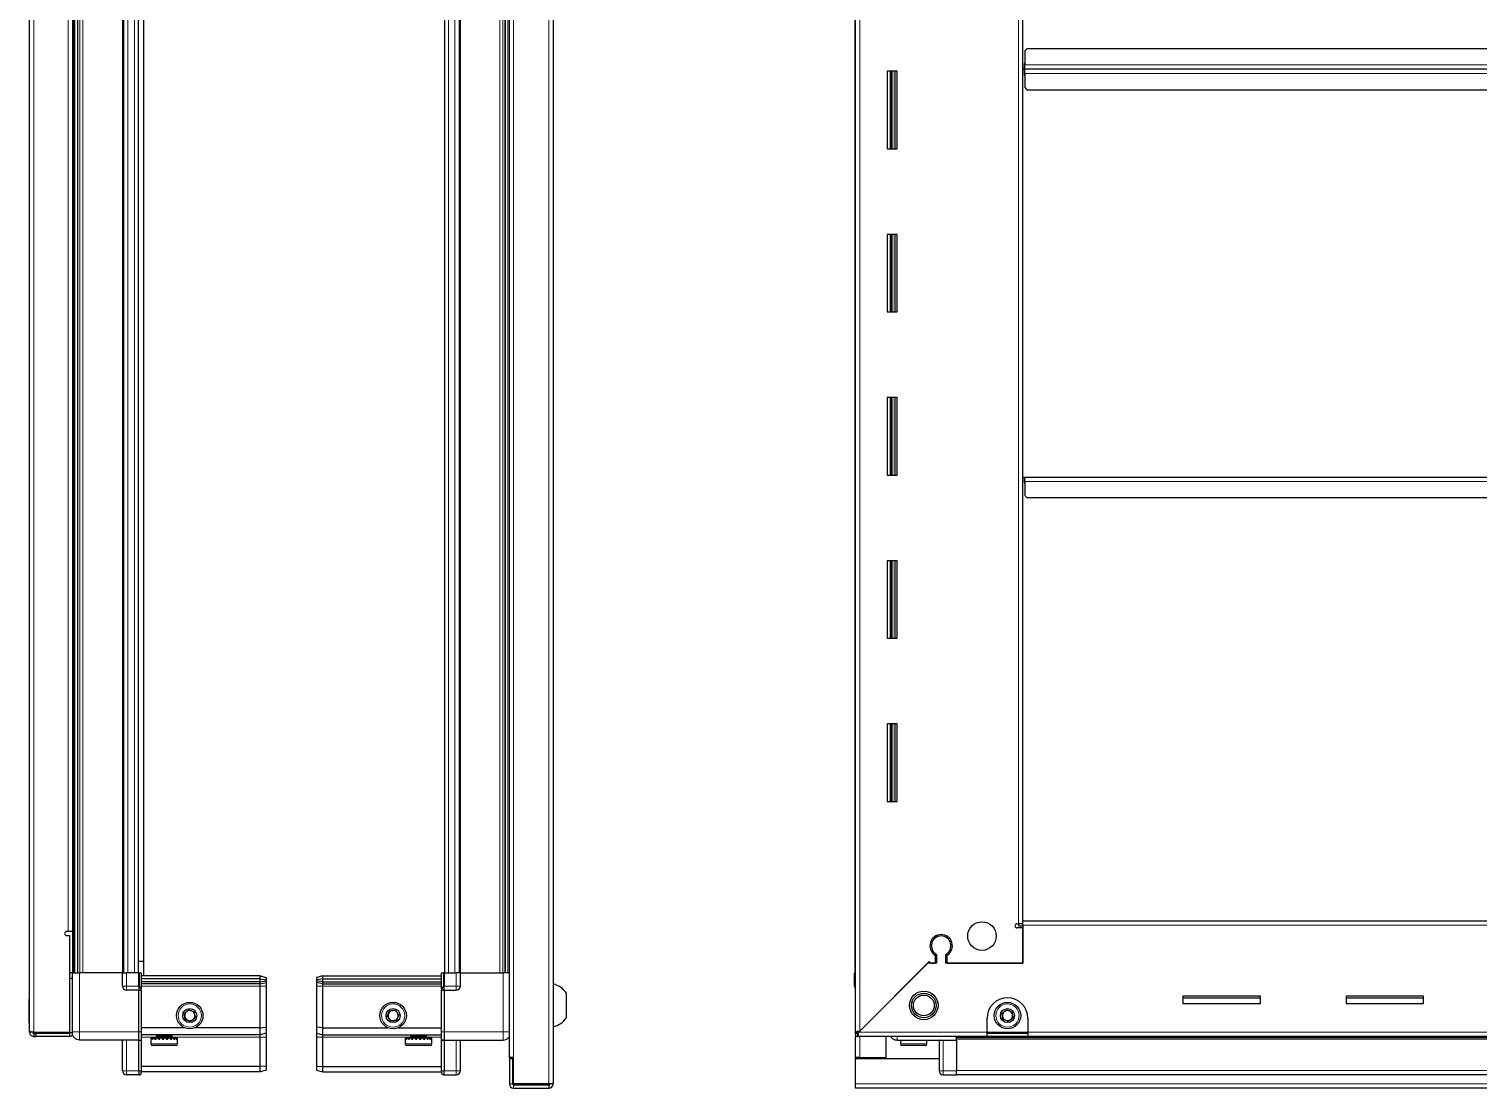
# Model space of a CAD drawing. Header units: millimetres. Extents: x 1415 to 4236, y 362 to 1752.
# Drawn here: x 2756 to 3467, y 777 to 1296 of the extents above; entities that cross this region are included whole.
import ezdxf

# ---------------------------------------------------------------- set-up
doc = ezdxf.new("R2010")
doc.units = ezdxf.units.MM

msp = doc.modelspace()

# ---------------------------------------------------------------- linework, layer by layer
at = {"color": 8, "linetype": 'Continuous', "lineweight": 18}
for p, q in [((3010.53, 1573.72), (3010.53, 778.92)), ((2993.13, 1560.82), (2993.13, 791.82)), ((2758.03, 1548.57), (2758.03, 804.07)), ((3162.95, 1547.97), (3162.95, 804.67)), ((2778.16, 1519.32), (2778.16, 833.32)), ((2780.61, 833.32), (2780.61, 1519.32)), ((2782.02, 1519.32), (2782.02, 833.32)), ((2801.43, 833.32), (2801.43, 1519.32)), ((2804.08, 833.32), (2804.08, 1519.32)), ((2807.28, 833.32), (2807.28, 1519.32)), ((2961.28, 1519.32), (2961.28, 833.32)), ((2964.48, 1519.32), (2964.48, 833.32)), ((2967.13, 1519.32), (2967.13, 833.32)), ((2986.53, 833.32), (2986.53, 1519.32)), ((2987.94, 1519.32), (2987.94, 833.32)), ((2990.39, 833.32), (2990.39, 1519.32)), ((2774.83, 853.57), (2774.83, 1499.07)), ((3240.75, 857.32), (3240.75, 1495.32)), ((3177.85, 1275.32), (3177.85, 1237.32)), ((3179.09, 1275.32), (3179.09, 1237.32)), ((4076.85, 1278.42), (3243.85, 1278.42)), ((3243.85, 1274.22), (4076.85, 1274.22)), ((3177.85, 1195.32), (3177.85, 1157.32)), ((3179.09, 1195.32), (3179.09, 1157.32)), ((3177.85, 1115.32), (3177.85, 1077.32)), ((3179.09, 1115.32), (3179.09, 1077.32)), ((3243.85, 1074.22), (4076.85, 1074.22)), ((3177.85, 1035.32), (3177.85, 997.32)), ((3179.09, 1035.32), (3179.09, 997.32)), ((3177.85, 955.32), (3177.85, 917.32)), ((3179.09, 955.32), (3179.09, 917.32)), ((2776.93, 833.32), (2776.93, 853.57)), ((4077.85, 856.72), (3242.85, 856.72)), ((2780.43, 833.32), (2780.43, 804.32)), ((2803.43, 833.32), (2803.43, 826.82)), ((2959.13, 833.32), (2958.79, 833.32)), ((2965.13, 833.32), (2965.13, 826.82)), ((2988.13, 833.32), (2988.13, 804.32)), ((2801.43, 826.82), (2803.43, 826.82)), ((2803.43, 826.82), (2803.43, 824.82)), ((2809.43, 826.82), (2803.43, 826.82)), ((2809.43, 826.82), (2809.76, 826.82)), ((2868.93, 826.82), (2810.63, 826.82)), ((2868.93, 826.82), (2871.93, 826.82)), ((2899.63, 826.82), (2896.63, 826.82)), ((2899.63, 826.82), (2957.93, 826.82)), ((2959.13, 826.82), (2958.79, 826.82)), ((2959.13, 826.82), (2965.13, 826.82)), ((2965.13, 826.82), (2965.13, 824.82)), ((2967.13, 826.82), (2965.13, 826.82)), ((3160.85, 826.82), (3160.35, 826.82)), ((2810.63, 824.62), (2809.43, 824.62)), ((2959.13, 824.62), (2957.93, 824.62)), ((2809.43, 804.32), (2780.43, 804.32)), ((2809.43, 804.32), (2810.63, 804.32)), ((2959.13, 804.32), (2957.93, 804.32)), ((2959.13, 804.32), (2988.13, 804.32)), ((3162.45, 804.17), (3225.35, 804.17)), ((3245.35, 804.17), (3225.35, 804.17)), ((3245.35, 804.17), (4075.35, 804.17)), ((2803.43, 800.32), (2803.43, 785.32)), ((2810.63, 800.12), (2809.43, 800.12)), ((2817.93, 801.82), (2810.63, 801.82)), ((2815.59, 798.42), (2815.43, 798.42)), ((2828.43, 798.42), (2815.59, 798.42)), ((2868.93, 801.82), (2825.93, 801.82)), ((2871.93, 801.82), (2868.93, 801.82)), ((2896.63, 801.82), (2899.63, 801.82)), ((2899.63, 801.82), (2942.63, 801.82)), ((2953.13, 798.42), (2940.13, 798.42)), ((2950.63, 801.82), (2957.93, 801.82)), ((2959.13, 800.12), (2957.93, 800.12)), ((2965.13, 800.32), (2965.13, 785.32)), ((3162.95, 791.82), (3162.95, 802.07)), ((3187.16, 798.42), (3182.85, 798.42)), ((3195.85, 798.42), (3187.16, 798.42)), ((3203.85, 785.32), (3203.85, 800.32)), ((3210.35, 802.06), (4110.35, 802.06)), ((3210.35, 800.82), (4110.35, 800.82)), ((3162.95, 791.32), (3162.95, 791.82)), ((2803.43, 785.32), (2801.43, 785.32)), ((2803.43, 785.32), (2803.43, 783.32)), ((2809.43, 785.32), (2803.43, 785.32)), ((2809.43, 785.32), (2810.63, 785.32)), ((2959.13, 785.32), (2957.93, 785.32)), ((2959.13, 785.32), (2965.13, 785.32)), ((2965.13, 785.32), (2967.13, 785.32)), ((2965.13, 785.32), (2965.13, 783.32)), ((3201.85, 785.32), (3203.85, 785.32)), ((3203.85, 783.32), (3203.85, 785.32)), ((3210.35, 785.32), (3203.85, 785.32)), ((3210.35, 785.47), (4110.35, 785.47)), ((2992.63, 778.92), (2991.13, 778.92)), ((2993.23, 778.32), (2993.23, 776.82)), ((4159.85, 778.92), (3160.85, 778.92))]:
    msp.add_line(p, q, dxfattribs=at)
at = {"color": 7, "linetype": 'Continuous', "lineweight": 25}
for p, q in [((3012.63, 1573.72), (3012.63, 778.92)), ((2991.03, 1560.82), (2991.03, 791.82)), ((2755.93, 804.67), (2755.93, 1547.97)), ((3160.85, 804.07), (3160.85, 1548.57)), ((2777.58, 833.32), (2777.58, 1519.32)), ((2779.37, 1519.32), (2779.37, 833.32)), ((2779.4, 1519.32), (2779.4, 833.32)), ((2802.08, 833.32), (2802.08, 1519.32)), ((2809.28, 833.32), (2809.28, 1519.32)), ((2959.28, 1519.32), (2959.28, 833.32)), ((2966.48, 1519.32), (2966.48, 833.32)), ((2989.15, 833.32), (2989.15, 1519.32)), ((2989.18, 833.32), (2989.18, 1519.32)), ((2990.98, 1519.32), (2990.98, 833.32)), ((3160.5, 1519.32), (3160.5, 833.32)), ((2811.78, 1512.32), (2811.78, 838.82)), ((2776.93, 1499.07), (2776.93, 853.57)), ((3242.85, 858.82), (3242.85, 1493.82)), ((3244.85, 1286.32), (3243.85, 1285.32)), ((3243.85, 1285.32), (3243.85, 1278.42)), ((4075.85, 1286.32), (3244.85, 1286.32)), ((3181.35, 1275.32), (3176.35, 1275.32)), ((3176.35, 1275.32), (3176.35, 1237.32)), ((3178.5, 1237.32), (3178.5, 1275.32)), ((3180.29, 1237.32), (3180.29, 1275.32)), ((3180.33, 1237.32), (3180.33, 1275.32)), ((3181.35, 1237.32), (3181.35, 1275.32)), ((3243.6, 1276.32), (3242.85, 1276.32)), ((3243.85, 1279.17), (3243.6, 1279.17)), ((3243.6, 1279.17), (3243.6, 1276.32)), ((3243.6, 1276.32), (3243.6, 1273.47)), ((3243.6, 1273.47), (3243.85, 1273.47)), ((3243.85, 1276.32), (3243.85, 1278.42)), ((4076.85, 1276.32), (3243.85, 1276.32)), ((3243.85, 1274.22), (3243.85, 1276.32)), ((3243.85, 1274.22), (3243.85, 1267.32)), ((3243.85, 1267.32), (3244.85, 1266.32)), ((3244.85, 1266.32), (4075.85, 1266.32)), ((3176.35, 1237.32), (3181.35, 1237.32)), ((3181.35, 1195.32), (3176.35, 1195.32)), ((3176.35, 1195.32), (3176.35, 1157.32)), ((3178.5, 1157.32), (3178.5, 1195.32)), ((3180.29, 1157.32), (3180.29, 1195.32)), ((3180.33, 1157.32), (3180.33, 1195.32)), ((3181.35, 1157.32), (3181.35, 1195.32)), ((3176.35, 1157.32), (3181.35, 1157.32)), ((3181.35, 1115.32), (3176.35, 1115.32)), ((3176.35, 1115.32), (3176.35, 1077.32)), ((3178.5, 1077.32), (3178.5, 1115.32)), ((3180.29, 1077.32), (3180.29, 1115.32)), ((3180.33, 1077.32), (3180.33, 1115.32)), ((3181.35, 1077.32), (3181.35, 1115.32)), ((3176.35, 1077.32), (3181.35, 1077.32)), ((3242.85, 1076.32), (3243.6, 1076.32)), ((3243.6, 1076.32), (3243.6, 1073.47)), ((3243.85, 1074.22), (3243.85, 1076.32)), ((3243.85, 1076.32), (4076.85, 1076.32)), ((3243.85, 1074.22), (3243.85, 1067.32)), ((3243.6, 1073.47), (3243.85, 1073.47)), ((3243.85, 1067.32), (3244.85, 1066.32)), ((3244.85, 1066.32), (4075.85, 1066.32)), ((3181.35, 1035.32), (3176.35, 1035.32)), ((3176.35, 1035.32), (3176.35, 997.32)), ((3178.5, 997.32), (3178.5, 1035.32)), ((3180.29, 997.32), (3180.29, 1035.32)), ((3180.33, 997.32), (3180.33, 1035.32)), ((3181.35, 997.32), (3181.35, 1035.32)), ((3176.35, 997.32), (3181.35, 997.32)), ((3181.35, 955.32), (3176.35, 955.32)), ((3176.35, 955.32), (3176.35, 917.32)), ((3178.5, 917.32), (3178.5, 955.32)), ((3180.29, 917.32), (3180.29, 955.32)), ((3180.33, 917.32), (3180.33, 955.32)), ((3181.35, 917.32), (3181.35, 955.32)), ((3176.35, 917.32), (3181.35, 917.32)), ((2774.83, 853.57), (2774.08, 853.57)), ((2776.93, 853.57), (2774.83, 853.57)), ((3240, 857.32), (3240.75, 857.32)), ((3242.85, 855.32), (3240, 855.32)), ((3242.85, 857.32), (3240.75, 857.32)), ((3240.85, 857.32), (3240.85, 856.32)), ((3240.85, 856.32), (3242.85, 856.32)), ((3242.85, 856.72), (3242.85, 858.82)), ((3242.85, 858.82), (4077.85, 858.82)), ((3242.85, 856.72), (3242.85, 838.07)), ((3242.85, 838.07), (3242.85, 855.32)), ((2774.08, 851.57), (2775.43, 851.57)), ((2775.43, 851.57), (2775.43, 804.07)), ((3200.85, 851.7), (3200.85, 850.94)), ((3199.85, 841.96), (3199.85, 838.07)), ((3200.55, 842.36), (3200.55, 838.07)), ((3205.15, 838.07), (3205.15, 842.36)), ((3205.85, 838.07), (3205.85, 841.96)), ((2776.93, 833.32), (2775.43, 833.32)), ((2776.93, 804.32), (2776.93, 833.32)), ((2801.43, 833.32), (2780.43, 833.32)), ((2801.43, 826.82), (2801.43, 833.32)), ((2801.43, 833.32), (2803.43, 833.32)), ((2809.43, 833.32), (2803.43, 833.32)), ((2811.78, 838.82), (2809.28, 838.82)), ((2809.43, 826.82), (2809.43, 833.32)), ((2809.43, 833.32), (2809.76, 833.32)), ((2809.76, 826.82), (2809.76, 833.32)), ((2809.76, 833.32), (2810.63, 833.32)), ((2810.63, 833.32), (2810.63, 825.5)), ((2868.93, 831.82), (2810.63, 831.82)), ((2811.78, 838.82), (2811.78, 831.82)), ((2868.93, 830.32), (2868.93, 831.82)), ((2868.93, 831.82), (2871.93, 831.02)), ((2899.63, 831.82), (2896.63, 831.02)), ((2899.63, 830.32), (2899.63, 831.82)), ((2899.63, 831.82), (2957.93, 831.82)), ((2957.93, 825.5), (2957.93, 833.32)), ((2957.93, 833.32), (2958.79, 833.32)), ((2958.79, 833.32), (2958.79, 833.32)), ((2958.79, 833.32), (2958.79, 826.82)), ((2959.13, 833.32), (2958.79, 833.32)), ((2959.13, 833.32), (2959.13, 833.32)), ((2959.13, 833.32), (2959.13, 826.82)), ((2959.13, 833.32), (2959.13, 826.82)), ((2959.13, 833.32), (2965.13, 833.32)), ((2967.13, 833.32), (2965.13, 833.32)), ((2967.13, 826.82), (2967.13, 833.32)), ((2967.13, 833.32), (2988.13, 833.32)), ((3160.35, 826.82), (3160.35, 833.32)), ((3160.35, 833.32), (3160.35, 833.32)), ((3160.35, 833.32), (3160.35, 833.32)), ((3160.35, 833.32), (3160.35, 826.82)), ((3160.85, 833.32), (3160.35, 833.32)), ((3196.35, 838.07), (3162.45, 804.17)), ((3162.95, 804.67), (3197.05, 838.77)), ((3200.55, 838.07), (3196.35, 838.07)), ((3197.05, 838.77), (3197.75, 838.07)), ((3197.75, 838.07), (3199.85, 838.07)), ((3242.85, 838.07), (3205.15, 838.07)), ((3205.85, 838.07), (3242.85, 838.07)), ((2776.93, 830.57), (2775.43, 830.57)), ((2809.43, 824.82), (2803.43, 824.82)), ((2809.43, 826.82), (2809.43, 824.82)), ((2809.43, 826.82), (2809.43, 824.82)), ((2809.43, 824.82), (2810.63, 824.82)), ((2809.43, 824.62), (2809.43, 824.82)), ((2868.93, 830.32), (2810.63, 830.32)), ((2868.93, 828.82), (2810.63, 828.82)), ((2868.93, 827.82), (2810.63, 827.82)), ((2810.63, 824.82), (2810.63, 825.5)), ((2810.63, 824.82), (2810.63, 824.62)), ((2868.93, 828.82), (2868.93, 830.32)), ((2868.93, 830.32), (2871.93, 829.87)), ((2868.93, 828.82), (2871.93, 829.37)), ((2868.93, 827.82), (2868.93, 828.82)), ((2868.93, 827.82), (2871.93, 828.63)), ((2868.93, 826.82), (2868.93, 827.82)), ((2868.93, 806.32), (2868.93, 826.82)), ((2871.93, 831.02), (2871.93, 829.87)), ((2871.93, 829.87), (2871.93, 829.37)), ((2871.93, 829.37), (2871.93, 828.63)), ((2871.93, 828.63), (2871.93, 826.82)), ((2871.93, 826.82), (2871.93, 806.66)), ((2896.63, 831.02), (2896.63, 829.87)), ((2899.63, 830.32), (2896.63, 829.87)), ((2896.63, 829.87), (2896.63, 829.37)), ((2899.63, 828.82), (2896.63, 829.37)), ((2896.63, 829.37), (2896.63, 828.63)), ((2899.63, 827.82), (2896.63, 828.63)), ((2896.63, 828.63), (2896.63, 826.82)), ((2896.63, 826.82), (2896.63, 806.66)), ((2899.63, 828.82), (2899.63, 830.32)), ((2899.63, 830.32), (2957.93, 830.32)), ((2899.63, 828.82), (2957.93, 828.82)), ((2899.63, 827.82), (2899.63, 828.82)), ((2899.63, 827.82), (2957.93, 827.82)), ((2899.63, 826.82), (2899.63, 827.82)), ((2899.63, 806.32), (2899.63, 826.82)), ((2957.93, 825.5), (2957.93, 824.82)), ((2959.13, 824.82), (2957.93, 824.82)), ((2957.93, 824.62), (2957.93, 824.82)), ((2959.13, 824.82), (2959.13, 826.82)), ((2959.13, 824.82), (2959.13, 824.62)), ((2959.13, 824.82), (2965.13, 824.82)), ((3160.85, 825.5), (3160.85, 825.5)), ((2755.93, 820.26), (2755.63, 820.26)), ((2755.63, 810.58), (2755.63, 820.26)), ((2809.43, 804.32), (2809.43, 824.62)), ((2810.63, 824.62), (2810.63, 804.32)), ((2957.93, 804.32), (2957.93, 824.62)), ((2959.13, 824.62), (2959.13, 804.32)), ((3019.23, 811.32), (3019.23, 823.32)), ((3359.35, 821.82), (3321.35, 821.82)), ((3321.35, 821.82), (3321.35, 818.32)), ((3321.35, 821.07), (3359.35, 821.07)), ((3321.35, 818.32), (3359.35, 818.32)), ((3359.35, 818.32), (3359.35, 821.82)), ((3439.35, 821.82), (3401.35, 821.82)), ((3401.35, 821.82), (3401.35, 818.32)), ((3401.35, 821.07), (3439.35, 821.07)), ((3401.35, 818.32), (3439.35, 818.32)), ((3439.35, 818.32), (3439.35, 821.82)), ((2755.63, 808.69), (2755.63, 810.58)), ((3225.35, 804.17), (3225.35, 811.07)), ((3245.35, 811.07), (3245.35, 804.17)), ((2755.63, 808.69), (2755.93, 808.69)), ((2755.93, 804.17), (2755.93, 804.67)), ((2757.43, 804.17), (2755.93, 804.17)), ((2775.43, 804.07), (2758.03, 804.07)), ((2758.03, 803.57), (2758.03, 802.07)), ((2758.03, 803.57), (2758.93, 803.57)), ((2758.93, 803.57), (2758.93, 802.07)), ((2775.43, 803.57), (2758.93, 803.57)), ((2775.43, 804.07), (2776.93, 804.07)), ((2775.43, 803.57), (2775.43, 802.07)), ((2809.43, 800.32), (2809.43, 804.32)), ((2831.93, 806.32), (2810.63, 806.32)), ((2810.63, 804.32), (2810.63, 800.32)), ((2868.93, 806.32), (2836.93, 806.32)), ((2868.93, 806.32), (2871.93, 806.66)), ((2868.93, 802.82), (2868.93, 806.32)), ((2871.93, 803.63), (2868.93, 802.82)), ((2871.93, 806.66), (2871.93, 803.63)), ((2871.93, 803.63), (2871.93, 801.82)), ((2899.63, 806.32), (2896.63, 806.66)), ((2896.63, 806.66), (2896.63, 803.63)), ((2896.63, 803.63), (2899.63, 802.82)), ((2896.63, 803.63), (2896.63, 801.82)), ((2899.63, 806.32), (2931.63, 806.32)), ((2899.63, 802.82), (2899.63, 806.32)), ((2936.63, 806.32), (2957.93, 806.32)), ((2957.93, 800.32), (2957.93, 804.32)), ((2959.13, 804.32), (2959.13, 800.32)), ((3160.85, 803.57), (3160.85, 804.07)), ((3162.35, 804.07), (3160.85, 804.07)), ((3160.85, 803.57), (3160.85, 802.07)), ((3161.85, 803.57), (3160.85, 803.57)), ((3161.85, 803.57), (3161.85, 802.07)), ((3225.35, 802.07), (3225.35, 804.17)), ((3245.35, 803.57), (3225.35, 803.57)), ((3245.35, 804.17), (3245.35, 802.07)), ((2758.03, 802.07), (2758.93, 802.07)), ((2775.43, 802.07), (2758.93, 802.07)), ((2809.43, 800.32), (2780.43, 800.32)), ((2801.43, 785.32), (2801.43, 800.32)), ((2809.43, 800.32), (2810.63, 800.32)), ((2809.43, 800.12), (2809.43, 800.32)), ((2809.43, 785.32), (2809.43, 800.12)), ((2868.93, 802.82), (2810.63, 802.82)), ((2810.63, 800.32), (2810.63, 800.12)), ((2810.63, 800.12), (2810.63, 785.32)), ((2815.43, 801.32), (2815.43, 798.42)), ((2815.52, 801.32), (2815.43, 801.32)), ((2815.52, 800.82), (2815.52, 801.32)), ((2815.69, 801.32), (2815.52, 801.32)), ((2815.52, 800.82), (2815.69, 800.82)), ((2815.69, 800.82), (2815.69, 801.32)), ((2816.18, 801.32), (2815.69, 801.32)), ((2816.18, 800.82), (2816.18, 801.32)), ((2816.56, 801.32), (2816.18, 801.32)), ((2816.18, 800.82), (2816.56, 800.82)), ((2816.37, 797.62), (2816.23, 797.62)), ((2827.63, 797.62), (2816.37, 797.62)), ((2816.56, 800.82), (2816.56, 801.32)), ((2817.4, 801.32), (2816.56, 801.32)), ((2817.4, 800.82), (2817.4, 801.32)), ((2817.96, 801.32), (2817.4, 801.32)), ((2817.4, 800.82), (2817.96, 800.82)), ((2817.53, 801.42), (2817.53, 801.32)), ((2822.92, 801.42), (2817.53, 801.42)), ((2817.93, 802.82), (2817.93, 802.79)), ((2817.93, 802.79), (2818.62, 802.31)), ((2818.03, 802.79), (2817.93, 802.79)), ((2818.62, 802.31), (2817.93, 801.82)), ((2818.03, 801.82), (2817.93, 801.82)), ((2817.96, 800.82), (2817.96, 801.32)), ((2819.06, 801.32), (2817.96, 801.32)), ((2825.93, 802.79), (2818.03, 802.79)), ((2825.93, 801.82), (2818.03, 801.82)), ((2818.7, 802.31), (2818.62, 802.31)), ((2825.24, 802.31), (2818.7, 802.31)), ((2819.06, 800.82), (2819.06, 801.32)), ((2819.74, 801.32), (2819.06, 801.32)), ((2819.06, 800.82), (2819.74, 800.82)), ((2819.74, 800.82), (2819.74, 801.32)), ((2821, 801.32), (2819.74, 801.32)), ((2821, 800.82), (2821, 801.32)), ((2821.3, 801.32), (2821, 801.32)), ((2821, 800.82), (2821.74, 800.82)), ((2821.3, 800.82), (2821.3, 801.32)), ((2821.74, 800.82), (2821.74, 801.32)), ((2823.04, 801.32), (2821.74, 801.32)), ((2826.33, 801.42), (2822.92, 801.42)), ((2823.04, 800.82), (2823.04, 801.32)), ((2823.04, 800.82), (2823.76, 800.82)), ((2823.17, 800.82), (2823.17, 801.32)), ((2823.76, 801.32), (2823.17, 801.32)), ((2823.76, 800.82), (2823.76, 801.32)), ((2824.96, 801.32), (2823.76, 801.32)), ((2824.96, 800.82), (2824.96, 801.32)), ((2825.59, 801.32), (2824.96, 801.32)), ((2824.96, 800.82), (2825.59, 800.82)), ((2825.24, 802.31), (2825.93, 802.79)), ((2825.93, 801.82), (2825.24, 802.31)), ((2825.59, 800.82), (2825.59, 801.32)), ((2826.59, 801.32), (2825.59, 801.32)), ((2825.93, 802.79), (2825.93, 802.82)), ((2826.33, 801.32), (2826.33, 801.42)), ((2826.59, 800.82), (2826.59, 801.32)), ((2827.07, 801.32), (2826.59, 801.32)), ((2826.59, 800.82), (2827.07, 800.82)), ((2827.07, 800.82), (2827.07, 801.32)), ((2827.76, 801.32), (2827.07, 801.32)), ((2827.76, 800.82), (2827.76, 801.32)), ((2828.05, 801.32), (2827.76, 801.32)), ((2827.76, 800.82), (2828.05, 800.82)), ((2828.05, 800.82), (2828.05, 801.32)), ((2828.36, 801.32), (2828.05, 801.32)), ((2828.36, 800.82), (2828.36, 801.32)), ((2828.42, 801.32), (2828.36, 801.32)), ((2828.36, 800.82), (2828.42, 800.82)), ((2828.42, 800.82), (2828.42, 801.32)), ((2828.43, 801.32), (2828.42, 801.32)), ((2828.43, 798.42), (2828.43, 801.32)), ((2868.93, 801.82), (2868.93, 802.82)), ((2868.93, 787.32), (2868.93, 801.82)), ((2871.93, 801.82), (2871.93, 787.48)), ((2896.63, 801.82), (2896.63, 787.48)), ((2899.63, 802.82), (2957.93, 802.82)), ((2899.63, 801.82), (2899.63, 802.82)), ((2899.63, 787.32), (2899.63, 801.82)), ((2940.13, 801.32), (2940.13, 798.42)), ((2940.14, 801.32), (2940.13, 801.32)), ((2940.14, 800.82), (2940.14, 801.32)), ((2940.24, 801.32), (2940.14, 801.32)), ((2940.14, 800.82), (2940.24, 800.82)), ((2940.24, 800.82), (2940.24, 801.32)), ((2940.61, 801.32), (2940.24, 801.32)), ((2940.61, 800.82), (2940.61, 801.32)), ((2940.93, 801.32), (2940.61, 801.32)), ((2940.61, 800.82), (2940.93, 800.82)), ((2940.93, 800.82), (2940.93, 801.32)), ((2941.67, 801.32), (2940.93, 801.32)), ((2952.33, 797.62), (2940.93, 797.62)), ((2941.67, 800.82), (2941.67, 801.32)), ((2942.18, 801.32), (2941.67, 801.32)), ((2941.67, 800.82), (2942.18, 800.82)), ((2942.18, 800.82), (2942.18, 801.32)), ((2943.21, 801.32), (2942.18, 801.32)), ((2942.23, 801.42), (2942.23, 801.32)), ((2951.03, 801.42), (2942.23, 801.42)), ((2942.63, 802.82), (2942.63, 802.79)), ((2942.63, 802.79), (2943.32, 802.31)), ((2950.63, 802.79), (2942.63, 802.79)), ((2943.32, 802.31), (2942.63, 801.82)), ((2950.63, 801.82), (2942.63, 801.82)), ((2943.21, 800.82), (2943.21, 801.32)), ((2943.86, 801.32), (2943.21, 801.32)), ((2943.21, 800.82), (2943.86, 800.82)), ((2949.94, 802.31), (2943.32, 802.31)), ((2943.86, 800.82), (2943.86, 801.32)), ((2945.09, 801.32), (2943.86, 801.32)), ((2945.09, 800.82), (2945.09, 801.32)), ((2945.59, 801.32), (2945.09, 801.32)), ((2945.09, 800.82), (2945.82, 800.82)), ((2945.59, 800.82), (2945.59, 801.32)), ((2945.82, 800.82), (2945.82, 801.32)), ((2947.12, 801.32), (2945.82, 801.32)), ((2947.12, 800.82), (2947.12, 801.32)), ((2947.12, 800.82), (2947.85, 800.82)), ((2947.45, 800.82), (2947.45, 801.32)), ((2947.85, 801.32), (2947.45, 801.32)), ((2947.85, 800.82), (2947.85, 801.32)), ((2949.1, 801.32), (2947.85, 801.32)), ((2949.1, 800.82), (2949.1, 801.32)), ((2949.76, 801.32), (2949.1, 801.32)), ((2949.1, 800.82), (2949.76, 800.82)), ((2949.76, 800.82), (2949.76, 801.32)), ((2950.83, 801.32), (2949.76, 801.32)), ((2949.94, 802.31), (2950.63, 802.79)), ((2950.63, 801.82), (2949.94, 802.31)), ((2950.63, 802.79), (2950.63, 802.82)), ((2950.83, 800.82), (2950.83, 801.32)), ((2951.37, 801.32), (2950.83, 801.32)), ((2950.83, 800.82), (2951.37, 800.82)), ((2951.03, 801.32), (2951.03, 801.42)), ((2951.37, 800.82), (2951.37, 801.32)), ((2952.16, 801.32), (2951.37, 801.32)), ((2952.16, 800.82), (2952.16, 801.32)), ((2952.51, 801.32), (2952.16, 801.32)), ((2952.16, 800.82), (2952.51, 800.82)), ((2952.51, 800.82), (2952.51, 801.32)), ((2952.94, 801.32), (2952.51, 801.32)), ((2952.94, 800.82), (2952.94, 801.32)), ((2953.08, 801.32), (2952.94, 801.32)), ((2952.94, 800.82), (2953.08, 800.82)), ((2953.08, 800.82), (2953.08, 801.32)), ((2953.13, 801.32), (2953.08, 801.32)), ((2953.13, 798.42), (2953.13, 801.32)), ((2959.13, 800.32), (2957.93, 800.32)), ((2957.93, 800.12), (2957.93, 800.32)), ((2957.93, 785.32), (2957.93, 800.12)), ((2959.13, 800.32), (2959.13, 800.12)), ((2959.13, 800.32), (2988.13, 800.32)), ((2959.13, 800.12), (2959.13, 785.32)), ((2959.13, 800.12), (2959.13, 785.32)), ((2967.13, 785.32), (2967.13, 800.32)), ((3160.85, 791.82), (3160.85, 802.07)), ((3161.85, 802.07), (3160.85, 802.07)), ((3225.35, 802.07), (3161.85, 802.07)), ((3175.85, 791.82), (3175.85, 802.07)), ((3181.35, 800.32), (3210.35, 800.32)), ((3182.85, 800.32), (3182.85, 798.42)), ((3187.43, 797.62), (3183.65, 797.62)), ((3195.05, 797.62), (3187.43, 797.62)), ((3195.85, 798.42), (3195.85, 800.32)), ((3201.85, 800.32), (3201.85, 785.32)), ((3210.35, 800.36), (3210.28, 802.07)), ((4110.35, 801.47), (3210.35, 801.47)), ((3210.35, 800.32), (3210.35, 800.82)), ((3210.35, 800.32), (3210.35, 785.32)), ((3245.35, 802.07), (3225.35, 802.07)), ((4075.35, 802.07), (3245.35, 802.07)), ((2993.13, 791.82), (2991.03, 791.82)), ((2991.13, 791.32), (2991.13, 778.92)), ((2991.13, 791.32), (2992.63, 791.32)), ((2992.63, 791.32), (2992.63, 778.92)), ((2993.13, 778.92), (2993.13, 791.82)), ((3162.95, 791.82), (3160.85, 791.82)), ((3160.85, 791.32), (3160.85, 791.82)), ((3160.85, 778.92), (3160.85, 791.32)), ((3160.85, 791.32), (3201.85, 791.32)), ((3162.35, 791.32), (3162.35, 791.82)), ((3162.95, 791.82), (3175.85, 791.82)), ((2809.43, 783.32), (2803.43, 783.32)), ((2809.43, 785.32), (2809.43, 783.32)), ((2809.43, 783.32), (2809.76, 783.32)), ((2809.43, 783.32), (2809.43, 783.32)), ((2809.43, 783.32), (2809.76, 783.32)), ((2809.76, 783.32), (2810.63, 783.82)), ((2809.76, 783.32), (2810.63, 783.82)), ((2868.93, 787.32), (2810.63, 787.32)), ((2810.63, 783.82), (2810.63, 785.32)), ((2868.93, 784.82), (2810.63, 784.82)), ((2871.93, 787.48), (2868.93, 787.32)), ((2868.93, 784.82), (2868.93, 787.32)), ((2871.93, 785.63), (2868.93, 784.82)), ((2871.93, 787.48), (2871.93, 785.63)), ((2896.63, 787.48), (2899.63, 787.32)), ((2896.63, 787.48), (2896.63, 785.63)), ((2896.63, 785.63), (2899.63, 784.82)), ((2899.63, 787.32), (2957.93, 787.32)), ((2899.63, 784.82), (2899.63, 787.32)), ((2899.63, 784.82), (2957.93, 784.82)), ((2957.93, 785.32), (2957.93, 783.82)), ((2957.93, 783.82), (2958.79, 783.32)), ((2959.13, 783.32), (2958.79, 783.32)), ((2959.13, 783.32), (2959.13, 785.32)), ((2959.13, 783.32), (2965.13, 783.32)), ((3201.85, 785.32), (3201.85, 785.32)), ((3203.85, 783.32), (3210.35, 783.32)), ((3203.85, 783.32), (3210.35, 783.32)), ((3210.35, 783.32), (3210.35, 785.32)), ((3210.35, 783.47), (4110.35, 783.47)), ((3210.35, 783.32), (3210.35, 783.32)), ((3010.53, 778.92), (2993.13, 778.92)), ((2993.23, 778.32), (3010.53, 778.32)), ((2993.23, 776.82), (3010.53, 776.82)), ((3012.63, 778.92), (3010.53, 778.92)), ((3010.53, 778.32), (3010.53, 776.82)), ((3160.85, 776.82), (3160.85, 778.92)), ((4159.85, 776.82), (3160.85, 776.82))]:
    msp.add_line(p, q, dxfattribs=at)
for centre, radius in [((3222.85, 851.32), 7), ((2834.43, 812.32), 6.5), ((2934.13, 812.32), 6.5), ((3194.35, 817.32), 7), ((3194.35, 817.32), 6.02), ((3194.35, 817.32), 5.1), ((3235.35, 812.32), 6.5), ((2834.43, 812.32), 3.46), ((2934.13, 812.32), 3.46), ((3235.35, 812.32), 3.46)]:
    msp.add_circle(centre, radius, dxfattribs=at)
at = {"color": 8, "linetype": 'Continuous', "lineweight": 18}
for centre in [(2834.43, 812.32), (2934.13, 812.32), (3235.35, 812.32)]:
    msp.add_circle(centre, 5.7, dxfattribs=at)
at = {"color": 7, "linetype": 'Continuous', "lineweight": 25}
for centre, radius, start, end in [((2774.08, 852.57), 1, 90, 270), ((3240, 856.32), 1, 90, 270), ((3202.85, 846.57), 5.5, 303.05573, 236.94427), ((3202.85, 846.57), 4.8, 298.63099, 241.36901), ((2803.43, 826.82), 2, 180, 270), ((2965.13, 826.82), 2, 270, 0), ((3009.6, 816.3), 11.91, 36.1266, 75.29965), ((3162.35, 826.82), 2, 180, 198.58003), ((3162.35, 826.82), 2, 180, 221.39416), ((3162.35, 826.82), 2, 213.94202, 221.40962), ((3235.35, 811.07), 10, 90, 180), ((3235.35, 811.07), 10, 0, 90), ((2834.43, 812.32), 2.5, 127.98423, 187.98423), ((2834.43, 812.32), 2.5, 187.98423, 247.98423), ((2834.43, 812.32), 2.5, 67.98423, 127.98423), ((2834.43, 812.32), 2.5, 7.98423, 67.98423), ((2834.43, 812.32), 2.5, 307.98423, 7.98423), ((2934.13, 812.32), 2.5, 155.91157, 215.91157), ((2934.13, 812.32), 2.5, 95.91157, 155.91157), ((2934.13, 812.32), 2.5, 215.91157, 275.91157), ((2934.13, 812.32), 2.5, 35.91157, 95.91157), ((2934.13, 812.32), 2.5, 275.91157, 335.91157), ((2934.13, 812.32), 2.5, 335.91157, 35.91157), ((3009.6, 818.35), 11.91, 284.70035, 323.8734), ((3235.35, 812.32), 2.5, 127.47401, 187.47401), ((3235.35, 812.32), 2.5, 187.47401, 247.47401), ((3235.35, 812.32), 2.5, 67.47401, 127.47401), ((3235.35, 812.32), 2.5, 7.47401, 67.47401), ((3235.35, 812.32), 2.5, 307.47401, 7.47401), ((2757.93, 804.57), 0.5, 243.29122, 270), ((2775.33, 804.17), 0.6, 270, 350.40593), ((2834.43, 812.32), 2.5, 247.98423, 307.98423), ((3235.35, 812.32), 2.5, 247.47401, 307.47401), ((2775.33, 804.17), 2.1, 272.7294, 327.8305), ((2816.23, 798.42), 0.8, 180, 270), ((2817.53, 801.82), 0.4, 270, 0), ((2826.33, 801.82), 0.4, 180, 270), ((2827.63, 798.42), 0.8, 270, 0), ((2940.93, 798.42), 0.8, 180, 270), ((2942.23, 801.82), 0.4, 270, 0), ((2951.03, 801.82), 0.4, 180, 270), ((2952.33, 798.42), 0.8, 270, 0), ((3183.65, 798.42), 0.8, 180, 270), ((3195.05, 798.42), 0.8, 270, 0), ((3201.65, 800.12), 0.2, 0, 90), ((2803.43, 785.32), 2, 180, 270), ((2965.13, 785.32), 2, 270, 0), ((3203.85, 785.32), 2, 180, 270), ((3203.85, 785.32), 2, 180, 270), ((2993.23, 778.92), 2.1, 180, 270), ((2993.23, 778.92), 0.6, 180, 270), ((3010.53, 778.92), 2.1, 270, 0), ((3010.53, 778.92), 0.6, 270, 0)]:
    msp.add_arc(centre, radius, start, end, dxfattribs=at)
for centre, start_param, end_param in [((2813.22, 826.82), 3.141593, 3.864327), ((2955.33, 826.82), 5.560451, 6.283185)]:
    msp.add_ellipse(centre, major_axis=(3.46, 0), ratio=0.57735, start_param=start_param, end_param=end_param, dxfattribs=at)
for points, knots in [([(2776.93, 833.32), (2776.96, 833.32), (2777.04, 833.32), (2777.65, 833.32), (2778.53, 833.32), (2779.52, 833.32), (2780.17, 833.32), (2780.43, 833.32)], [0, 0, 0, 0, 0.214694, 0.429388, 0.644082, 0.858775, 1, 1, 1, 1]), ([(2990.98, 833.32), (2990.94, 833.32), (2990.72, 833.32), (2990, 833.32), (2989.04, 833.32), (2988.38, 833.32), (2988.13, 833.32)], [0, 0, 0, 0, 0.071707, 0.420979, 0.770251, 1, 1, 1, 1]), ([(2831.75, 813.41), (2832.16, 813.72), (2832.92, 814.32), (2833.67, 814.91), (2834.02, 815.18)], [0, 0, 0, 0, 0.534686, 1, 1, 1, 1]), ([(2832.15, 810.55), (2832.13, 810.67), (2832.05, 811.26), (2831.91, 812.25), (2831.8, 813.06), (2831.75, 813.41)], [0, 0, 0, 0, 0.133125, 0.637099, 1, 1, 1, 1]), ([(2834.83, 809.46), (2834.35, 809.66), (2833.45, 810.02), (2832.56, 810.38), (2832.15, 810.55)], [0, 0, 0, 0, 0.5346859, 1, 1, 1, 1]), ([(2834.02, 815.18), (2834.5, 814.99), (2835.4, 814.63), (2836.29, 814.27), (2836.7, 814.1)], [0, 0, 0, 0, 0.534686, 1, 1, 1, 1]), ([(2837.1, 811.24), (2836.7, 810.92), (2835.94, 810.33), (2835.18, 809.74), (2834.83, 809.46)], [0, 0, 0, 0, 0.534686, 1, 1, 1, 1]), ([(2836.7, 814.1), (2836.75, 813.76), (2836.86, 812.94), (2837, 811.96), (2837.08, 811.37), (2837.1, 811.24)], [0, 0, 0, 0, 0.362901, 0.866875, 1, 1, 1, 1]), ([(2931.25, 812.03), (2931.46, 812.5), (2931.86, 813.38), (2932.25, 814.25), (2932.43, 814.66)], [0, 0, 0, 0, 0.534686, 1, 1, 1, 1]), ([(2932.95, 809.69), (2932.64, 810.11), (2932.08, 810.89), (2931.52, 811.66), (2931.25, 812.03)], [0, 0, 0, 0, 0.534686, 1, 1, 1, 1]), ([(2932.43, 814.66), (2932.78, 814.7), (2933.59, 814.78), (2934.58, 814.88), (2935.18, 814.95), (2935.3, 814.96)], [0, 0, 0, 0, 0.362901, 0.866875, 1, 1, 1, 1]), ([(2935.3, 814.96), (2935.61, 814.54), (2936.17, 813.76), (2936.74, 812.98), (2937, 812.62)], [0, 0, 0, 0, 0.534686, 1, 1, 1, 1]), ([(2937, 812.62), (2936.79, 812.15), (2936.39, 811.27), (2936, 810.39), (2935.82, 809.99)], [0, 0, 0, 0, 0.534686, 1, 1, 1, 1]), ([(3232.68, 813.43), (3232.78, 813.51), (3233.26, 813.87), (3234.05, 814.48), (3234.7, 814.98), (3234.98, 815.19)], [0, 0, 0, 0, 0.133125, 0.637099, 1, 1, 1, 1]), ([(3233.06, 810.57), (3232.99, 811.08), (3232.87, 812.03), (3232.74, 812.99), (3232.68, 813.43)], [0, 0, 0, 0, 0.534686, 1, 1, 1, 1]), ([(3235.73, 809.46), (3235.25, 809.66), (3234.36, 810.03), (3233.47, 810.4), (3233.06, 810.57)], [0, 0, 0, 0, 0.534686, 1, 1, 1, 1]), ([(3234.98, 815.19), (3235.45, 814.99), (3236.34, 814.62), (3237.23, 814.25), (3237.64, 814.08)], [0, 0, 0, 0, 0.534686, 1, 1, 1, 1]), ([(3238.02, 811.22), (3237.74, 811.01), (3237.09, 810.51), (3236.3, 809.9), (3235.83, 809.54), (3235.73, 809.46)], [0, 0, 0, 0, 0.362901, 0.866875, 1, 1, 1, 1]), ([(3237.64, 814.08), (3237.71, 813.57), (3237.83, 812.61), (3237.96, 811.66), (3238.02, 811.22)], [0, 0, 0, 0, 0.534686, 1, 1, 1, 1]), ([(2758.03, 804.07), (2757.77, 804.12), (2757.28, 804.21), (2756.64, 804.34), (2756.17, 804.47), (2755.95, 804.58), (2755.93, 804.65), (2755.93, 804.67)], [0, 0, 0, 0, 0.230255, 0.448522, 0.666786, 0.88505, 1, 1, 1, 1]), ([(2755.93, 804.17), (2755.95, 803.92), (2756, 803.43), (2756.4, 802.79), (2756.95, 802.32), (2757.53, 802.1), (2757.9, 802.08), (2758.03, 802.07)], [0, 0, 0, 0, 0.230255, 0.448522, 0.666786, 0.88505, 1, 1, 1, 1]), ([(2776.93, 803.82), (2776.93, 803.83), (2776.93, 803.84), (2776.93, 803.96), (2776.93, 804.13), (2776.93, 804.26), (2776.93, 804.32)], [0, 0, 0, 0, 0.249394, 0.500333, 0.750167, 1, 1, 1, 1]), ([(2780.43, 800.32), (2779.99, 800.37), (2779.31, 800.44), (2778.49, 800.88), (2777.93, 801.33), (2777.48, 801.89), (2777.04, 802.71), (2776.97, 803.38), (2776.93, 803.82)], [0, 0, 0, 0, 0.239457, 0.368361, 0.5, 0.631639, 0.760543, 1, 1, 1, 1]), ([(2935.82, 809.99), (2935.69, 809.97), (2935.1, 809.91), (2934.11, 809.81), (2933.29, 809.72), (2932.95, 809.69)], [0, 0, 0, 0, 0.133125, 0.637099, 1, 1, 1, 1]), ([(3162.95, 804.67), (3162.7, 804.63), (3162.2, 804.54), (3161.56, 804.4), (3161.1, 804.27), (3160.88, 804.16), (3160.86, 804.1), (3160.85, 804.07)], [0, 0, 0, 0, 0.230255, 0.448522, 0.666786, 0.88505, 1, 1, 1, 1]), ([(3161.85, 802.07), (3161.9, 802.1), (3161.99, 802.15), (3162.12, 802.55), (3162.25, 803.1), (3162.36, 803.68), (3162.43, 804.05), (3162.45, 804.17)], [0, 0, 0, 0, 0.2302553, 0.4485219, 0.6667858, 0.8850496, 1, 1, 1, 1]), ([(2988.13, 800.32), (2988.57, 800.37), (2989.24, 800.44), (2990.06, 800.88), (2990.61, 801.32), (2990.89, 801.69), (2991.03, 801.87)], [0, 0, 0, 0, 0.384298, 0.591173, 0.802437, 1, 1, 1, 1]), ([(3178.14, 802.07), (3178.26, 801.87), (3178.64, 801.22), (3179.8, 800.51), (3180.83, 800.39), (3181.35, 800.32)], [0, 0, 0, 0, 0.18225, 0.591125, 1, 1, 1, 1]), ([(3210.35, 800.32), (3210.35, 800.36), (3210.35, 800.44), (3210.35, 801.05), (3210.35, 801.63), (3210.35, 802.03), (3210.35, 802.06)], [0, 0, 0, 0, 0.324279, 0.648558, 0.972836, 1, 1, 1, 1])]:
    msp.add_open_spline(points, degree=3, knots=knots, dxfattribs=at)
for points in [[(2757.43, 804.17), (2757.43, 804.09), (2757.45, 803.94), (2757.59, 803.74), (2757.79, 803.6), (2757.95, 803.58), (2758.03, 803.57)], [(3161.85, 803.57), (3161.9, 803.58), (3162, 803.6), (3162.15, 803.74), (3162.3, 803.94), (3162.4, 804.09), (3162.45, 804.17)], [(3162.95, 804.67), (3162.87, 804.62), (3162.72, 804.52), (3162.52, 804.37), (3162.38, 804.22), (3162.36, 804.12), (3162.35, 804.07)]]:
    msp.add_open_spline(points, degree=3, dxfattribs=at)
at = {"color": 8, "linetype": 'Continuous', "lineweight": 18}
for points, knots in [([(2780.43, 804.32), (2779.99, 804.32), (2779.31, 804.32), (2778.49, 804.32), (2777.93, 804.32), (2777.48, 804.32), (2777.04, 804.32), (2776.97, 804.32), (2776.93, 804.32)], [0, 0, 0, 0, 0.239457, 0.368361, 0.5, 0.631639, 0.760543, 1, 1, 1, 1]), ([(2988.13, 804.32), (2988.57, 804.32), (2989.24, 804.32), (2990.06, 804.32), (2990.61, 804.32), (2990.89, 804.32), (2991.03, 804.32)], [0, 0, 0, 0, 0.3842982, 0.5911726, 0.8024372, 1, 1, 1, 1]), ([(3181.35, 800.32), (3181.35, 800.37), (3181.35, 800.44), (3181.35, 800.88), (3181.35, 801.33), (3181.35, 801.75), (3181.35, 802.02), (3181.35, 802.07)], [0, 0, 0, 0, 0.3597529, 0.5534142, 0.7511852, 0.9489563, 1, 1, 1, 1])]:
    msp.add_open_spline(points, degree=3, knots=knots, dxfattribs=at)
for points in [[(2780.43, 804.32), (2780.43, 803.8), (2780.43, 802.75), (2780.43, 801.43), (2780.43, 800.5), (2780.43, 800.38), (2780.43, 800.32)], [(2988.13, 804.32), (2988.13, 803.8), (2988.13, 802.75), (2988.13, 801.43), (2988.13, 800.5), (2988.13, 800.38), (2988.13, 800.32)]]:
    msp.add_open_spline(points, degree=3, dxfattribs=at)

doc.saveas('drawing.dxf')
